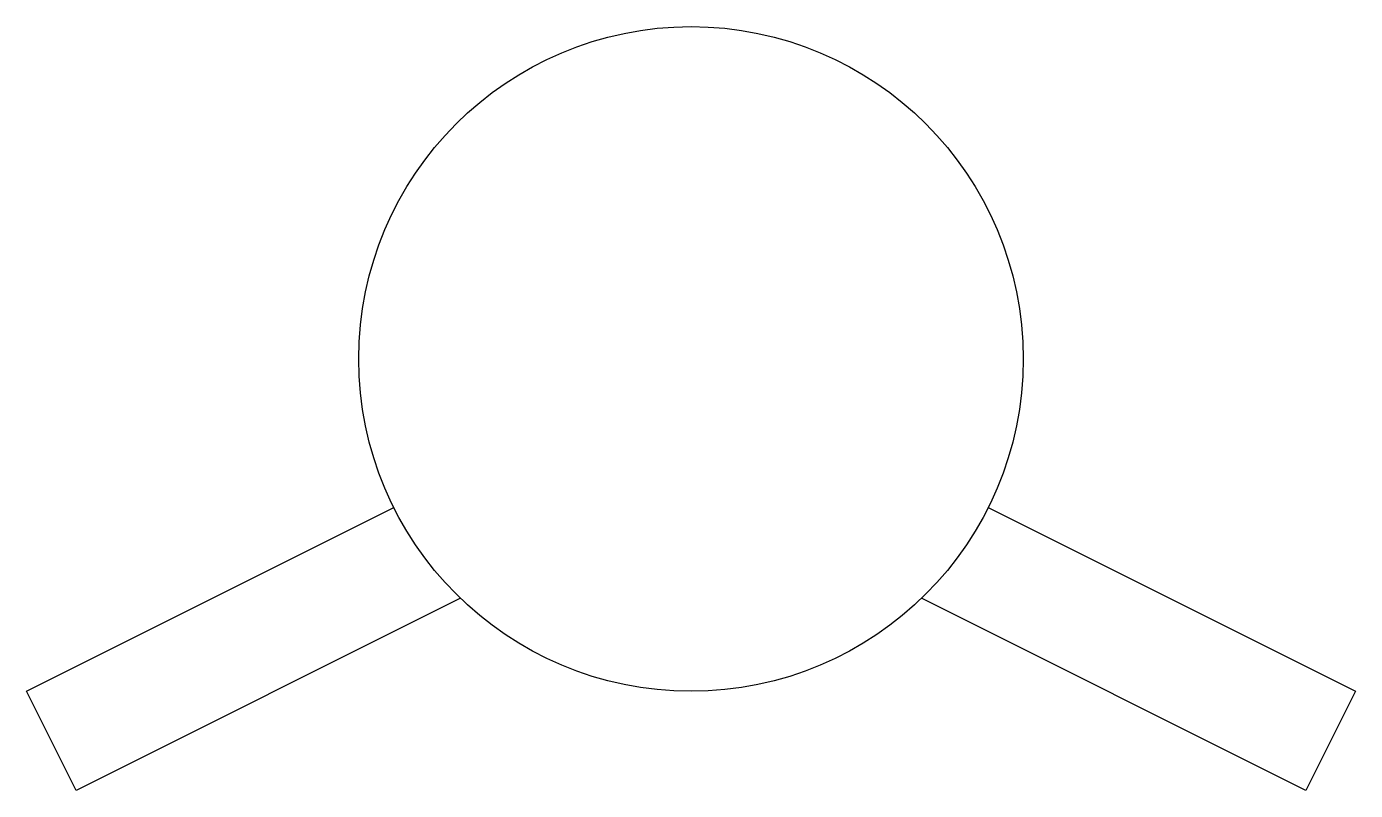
# Model space of a CAD drawing. Header units: feet. Extents: x -1 to 1, y -0.65 to 0.5.
import ezdxf

# ---------------------------------------------------------------- set-up
doc = ezdxf.new("R2010")
doc.units = ezdxf.units.FT
doc.header["$MEASUREMENT"] = 0

msp = doc.modelspace()

# ---------------------------------------------------------------- linework, layer by layer
msp.add_circle((0, 0, 1), 0.5)
at = {"invisible_edges": 8}
for points in [[(-0.3471, -0.3599, 1), (-0.9255, -0.6491, 1), (-1, -0.5, 1), (-0.4472, -0.2236, 1)], [(0.4472, -0.2236, 1), (1, -0.5, 1), (0.9255, -0.6491, 1), (0.3471, -0.3599, 1)]]:
    msp.add_3dface(points, dxfattribs=at)
at = {"layer": 'Defpoints'}
msp.add_point((0, 0), dxfattribs=at)

doc.saveas('drawing.dxf')
